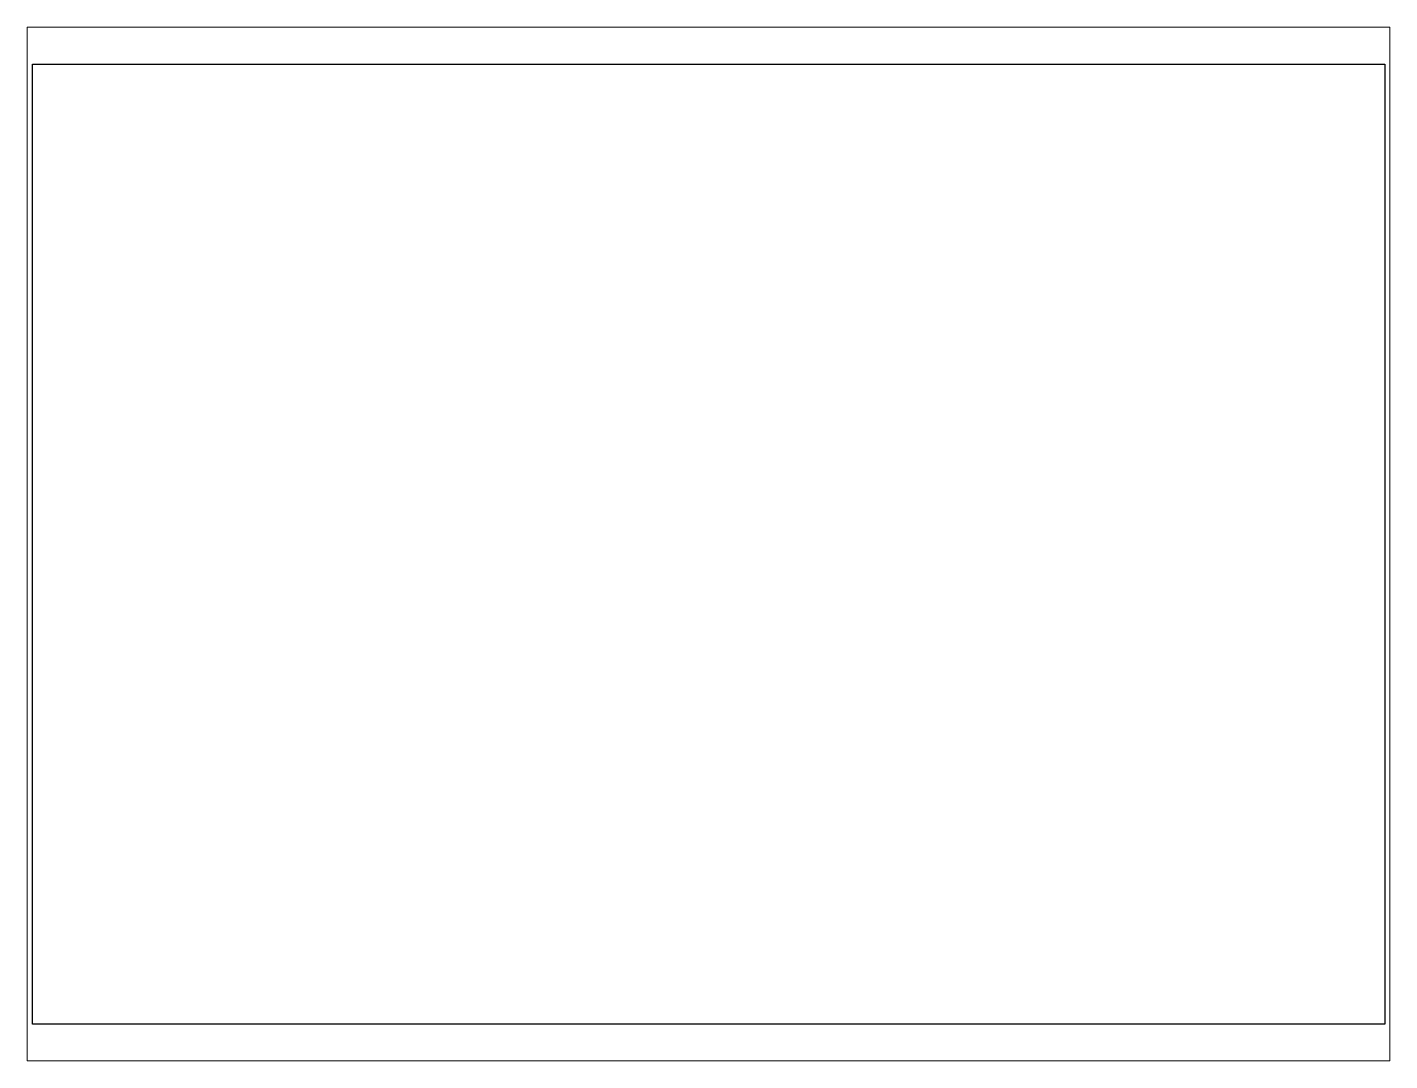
# Paper-space layout 'Layout1' of a CAD drawing. Header units: millimetres. Extents: x 26 to 231, y 20 to 176.
# The model-space entities are those that its viewports show. They can reach past a viewport. Long polylines and large blocks are cut down to what shows.
import ezdxf

# ---------------------------------------------------------------- set-up
doc = ezdxf.new("R2010")
doc.units = ezdxf.units.MM
doc.layers.add('Layer1', color=30, linetype='Continuous', lineweight=30)

msp = doc.modelspace()

# ---------------------------------------------------------------- linework, layer by layer
for p, q in [((0, 0), (0, 210)), ((296.998, 209.046), (296.998, -0.954))]:
    msp.add_line(p, q)
at = {"layer": 'Layer1'}
msp.add_lwpolyline([(0, 210), (296.998, 210), (296.998, -0.954), (0, -0.954)], close=True, dxfattribs=at)

psp = doc.layouts.get("Layout1")

# ---------------------------------------------------------------- viewports
at = {"layer": '0'}
psp.add_viewport(center=(128.5, 97.5), size=(205.6, 156), view_center_point=(148.49, 104.558), view_height=227.04233, dxfattribs=at)

doc.saveas('drawing.dxf')
